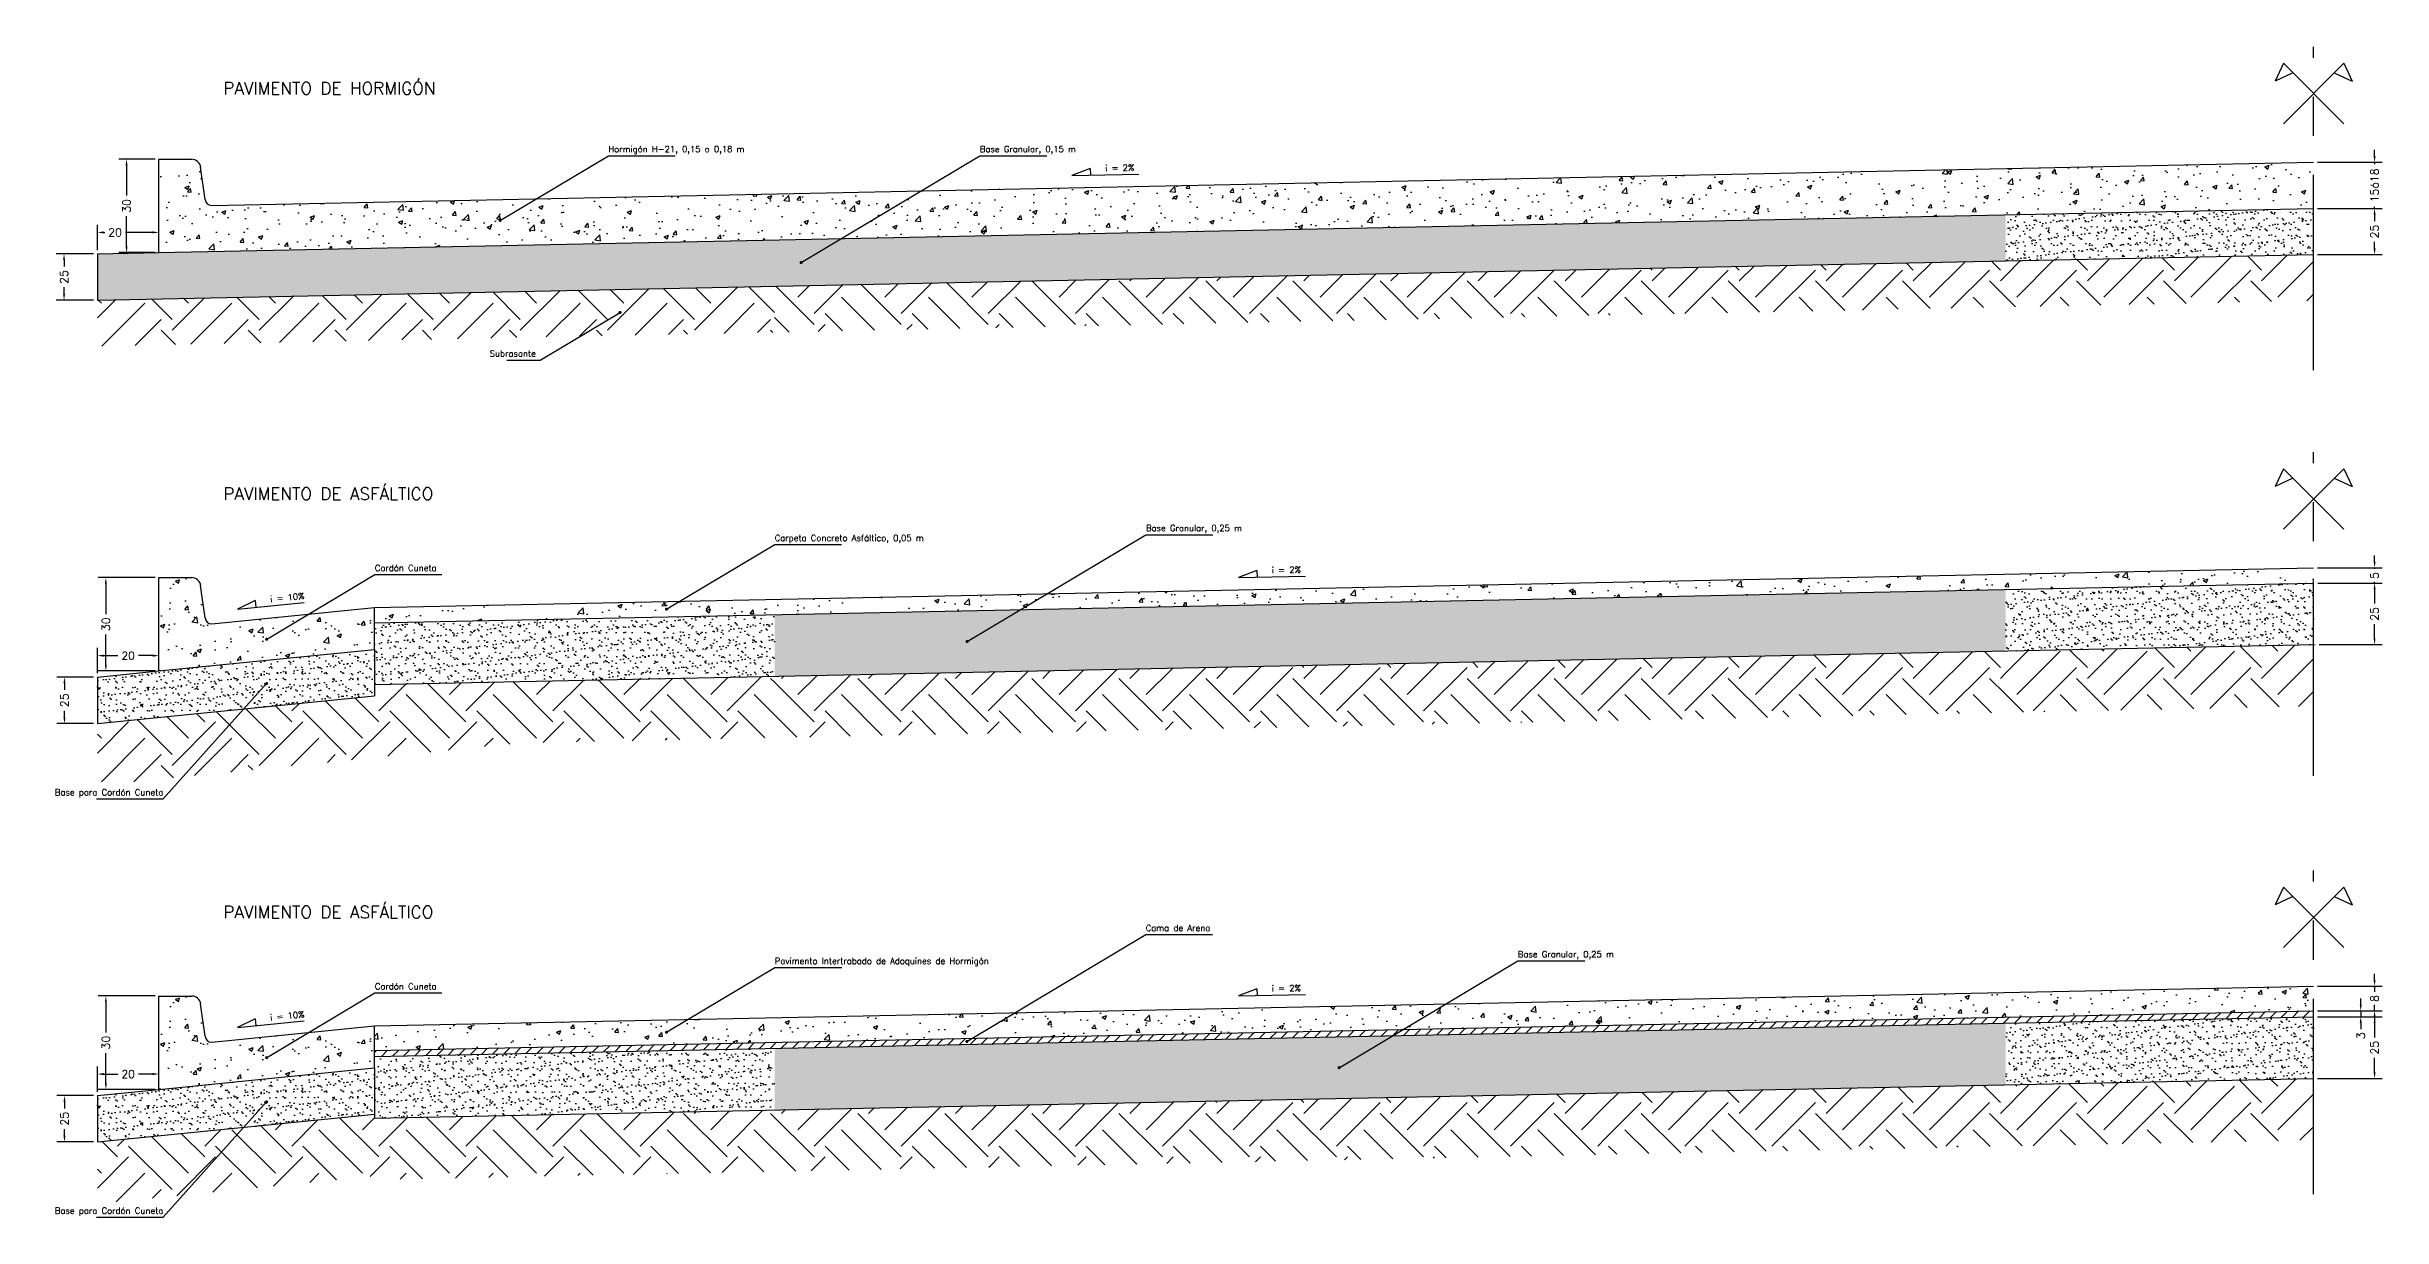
# Model space of a CAD drawing. Header units: millimetres. Extents: x 2417 to 3577, y 653 to 1650.
# Drawn here: x 2802.8 to 3182.2, y 653.1 to 843.4 of the extents above; entities that cross this region are included whole.
import ezdxf
from ezdxf.enums import TextEntityAlignment as Align

# ---------------------------------------------------------------- set-up
doc = ezdxf.new("R2010")
doc.units = ezdxf.units.MM
doc.header["$MEASUREMENT"] = 0
doc.linetypes.add('CENTER', pattern=[50.8, 31.75, -6.35, 6.35, -6.35])
for name, color, linetype in [('CordonIntegral', 2, 'Continuous'), ('Dim', 254, 'Continuous'), ('PavProyectado', 254, 'Continuous'), ('Textos', 4, 'Continuous')]:
    doc.layers.add(name, color=color, linetype=linetype)
doc.styles.add('ROMANC', font='romanc', dxfattribs={"height": 1})
doc.styles.add('ROMANT', font='romant')
doc.dimstyles.new('ISO-25_WS', dxfattribs={"dimtxt": 1.3, "dimasz": 1, "dimexe": 1.25, "dimexo": 0.625, "dimtad": 0, "dimzin": 0, "dimdsep": 46, "dimtxsty": 'ROMANT', "dimcen": 2.5, "dimadec": 0, "dimazin": 0, "dimtfac": 1, "dimtmove": 0, "dimatfit": 3, "dimfxl": 1, "dimtolj": 1, "dimtzin": 0, "dimarcsym": 0})
pattern_1 = [(50, (0, -6.1126), (7.172602, -0.627521), [0.75, -8.25]), (355, (0, -6.1126), (-1.387513, 7.521921), [0.6, -6.6]), (100.4514, (0.598, -6.165), (5.785094, 6.894395), [0.637402, -7.011421]), (46.1842, (0, -4.113), (10.67241, -1.65519), [1.125, -12.375]), (96.6356, (0.889, -4.25), (9.346627, 9.74118), [0.956103, -10.51713]), (351.1842, (0, -4.113), (9.34662, 9.741186), [0.9, -9.9]), (21, (1, -4.6126), (5.96907, -4.026189), [0.75, -8.25]), (326, (1, -4.6126), (2.433153, 7.2515), [0.6, -6.6]), (71.4514, (1.4974, -4.948), (8.402226, 3.225305), [0.637402, -7.011421]), (37.5, (0, -6.1126), (0.1215986, 3.3289385), [0, -6.52, 0, -6.7, 0, -6.625]), (7.5, (0, -6.1126), (2.6306954, 3.944117), [0, -3.82, 0, -6.37, 0, -2.525]), (327.5, (-2.23, -6.1126), (5.3382244, -0.2255487), [0, -2.5, 0, -7.8, 0, -10.35]), (317.5, (-3.23, -6.1126), (5.831862, 1.00105), [0, -3.25, 0, -5.18, 0, -7.35])]
pattern_2 = [(37.5, (0, -6.1126), (-0.06299336, 1.9268238), [0, -1.52, 0, -1.7, 0, -1.625]), (7.5, (0, -6.1126), (1.7697767, 2.822146), [0, -0.82, 0, -1.37, 0, -0.525]), (327.5, (-1.23, -6.1126), (3.1141419, 0.00565905), [0, -0.5, 0, -1.8, 0, -2.35]), (317.5, (-1.23, -6.1126), (3.0061266, 0.8776756), [0, -0.25, 0, -1.18, 0, -1.35])]
pattern_3 = [(45, (0, -6.113), (9e-16, 14.142136), [10, -10]), (45, (-2.652, -3.461), (9e-16, 14.142136), [10, -10]), (45, (-5.303, -0.809), (9e-16, 14.142136), [10, -10]), (135, (-5.303, 0.958), (-14.142136, 2e-15), [10, -10]), (135, (-2.652, 3.61), (-14.142136, 2e-15), [10, -10]), (135, (9e-16, 6.262), (-14.142136, 2e-15), [10, -10])]
pattern_4 = [(37.5, (0, 0), (-0.06299336, 1.9268238), [0, -1.52, 0, -1.7, 0, -1.625]), (7.5, (0, 0), (1.7697767, 2.822146), [0, -0.82, 0, -1.37, 0, -0.525]), (327.5, (-1.23, 0), (3.1141419, 0.00565905), [0, -0.5, 0, -1.8, 0, -2.35]), (317.5, (-1.23, 0), (3.0061266, 0.8776756), [0, -0.25, 0, -1.18, 0, -1.35])]
pattern_5 = [(50, (0, 0), (7.172602, -0.627521), [0.75, -8.25]), (355, (0, 0), (-1.387513, 7.521921), [0.6, -6.6]), (100.4514, (0.598, -0.052), (5.785094, 6.894395), [0.637402, -7.011421]), (46.1842, (0, 2), (10.67241, -1.65519), [1.125, -12.375]), (96.6356, (0.889, 1.862), (9.346627, 9.74118), [0.956103, -10.51713]), (351.1842, (0, 2), (9.34662, 9.741186), [0.9, -9.9]), (21, (1, 1.5), (5.96907, -4.026189), [0.75, -8.25]), (326, (1, 1.5), (2.433153, 7.2515), [0.6, -6.6]), (71.4514, (1.4974, 1.1645), (8.402226, 3.225305), [0.637402, -7.011421]), (37.5, (0, 0), (0.1215986, 3.3289385), [0, -6.52, 0, -6.7, 0, -6.625]), (7.5, (0, 0), (2.6306954, 3.944117), [0, -3.82, 0, -6.37, 0, -2.525]), (327.5, (-2.23, 0), (5.3382244, -0.2255487), [0, -2.5, 0, -7.8, 0, -10.35]), (317.5, (-3.23, 0), (5.831862, 1.00105), [0, -3.25, 0, -5.18, 0, -7.35])]
pattern_6 = [(37.5, (0, 5.5127), (-0.06299336, 1.9268238), [0, -1.52, 0, -1.7, 0, -1.625]), (7.5, (0, 5.5127), (1.7697767, 2.822146), [0, -0.82, 0, -1.37, 0, -0.525]), (327.5, (-1.23, 5.5127), (3.1141419, 0.00565905), [0, -0.5, 0, -1.8, 0, -2.35]), (317.5, (-1.23, 5.5127), (3.0061266, 0.8776756), [0, -0.25, 0, -1.18, 0, -1.35])]
pattern_7 = [(50, (0, 4.013), (7.172602, -0.627521), [0.75, -8.25]), (355, (0, 4.013), (-1.387513, 7.521921), [0.6, -6.6]), (100.4514, (0.598, 3.9604), (5.785094, 6.894395), [0.637402, -7.011421]), (46.1842, (0, 6.013), (10.67241, -1.65519), [1.125, -12.375]), (96.6356, (0.889, 5.875), (9.346627, 9.74118), [0.956103, -10.51713]), (351.1842, (0, 6.013), (9.34662, 9.741186), [0.9, -9.9]), (21, (1, 5.513), (5.96907, -4.026189), [0.75, -8.25]), (326, (1, 5.513), (2.433153, 7.2515), [0.6, -6.6]), (71.4514, (1.4974, 5.177), (8.402226, 3.225305), [0.637402, -7.011421]), (37.5, (0, 4.0127), (0.1215986, 3.3289385), [0, -6.52, 0, -6.7, 0, -6.625]), (7.5, (0, 4.0127), (2.6306954, 3.944117), [0, -3.82, 0, -6.37, 0, -2.525]), (327.5, (-2.23, 4.0127), (5.3382244, -0.2255487), [0, -2.5, 0, -7.8, 0, -10.35]), (317.5, (-3.23, 4.0127), (5.831862, 1.00105), [0, -3.25, 0, -5.18, 0, -7.35])]

# ---------------------------------------------------------------- blocks, each defined once
blk = doc.blocks.new('*D144')
at = {"layer": 'DEFPOINTS', "color": 0}
for p in [(2811, 809.69), (2805.58, 802.19), (2811, 802.19)]:
    blk.add_point(p, dxfattribs=at)
at = {"layer": 'Dim', "color": 0, "lineweight": -2}
for p, q in [((2810.37, 809.69), (2804.33, 809.69)), ((2805.58, 808.69), (2805.58, 807.62)), ((2810.37, 802.19), (2804.33, 802.19)), ((2805.58, 803.19), (2805.58, 804.26))]:
    blk.add_line(p, q, dxfattribs=at)
at = {"layer": 'Dim', "color": 0}
for points in [[(2805.42, 808.69), (2805.75, 808.69), (2805.58, 809.69)], [(2805.42, 803.19), (2805.75, 803.19), (2805.58, 802.19)]]:
    blk.add_solid(points, dxfattribs=at)
at = {"layer": 'Dim', "color": 0, "insert": (2805.58, 805.94), "char_height": 1.3, "attachment_point": 5, "rotation": 90, "style": 'ROMANT'}
blk.add_mtext('\\A1;25', dxfattribs=at)
blk = doc.blocks.new('*D145')
at = {"layer": 'DEFPOINTS', "color": 0}
for p in [(2821, 825.08), (2815.74, 809.9), (2821, 809.9)]:
    blk.add_point(p, dxfattribs=at)
at = {"layer": 'Dim', "color": 0, "lineweight": -2}
for p, q in [((2820.37, 825.08), (2814.49, 825.08)), ((2815.74, 824.08), (2815.74, 819.16)), ((2815.74, 810.9), (2815.74, 815.81)), ((2820.37, 809.9), (2814.49, 809.9))]:
    blk.add_line(p, q, dxfattribs=at)
at = {"layer": 'Dim', "color": 0}
for points in [[(2815.57, 824.08), (2815.9, 824.08), (2815.74, 825.08)], [(2815.57, 810.9), (2815.9, 810.9), (2815.74, 809.9)]]:
    blk.add_solid(points, dxfattribs=at)
at = {"layer": 'Dim', "color": 0, "insert": (2815.74, 817.49), "char_height": 1.3, "attachment_point": 5, "rotation": 90, "style": 'ROMANT'}
blk.add_mtext('\\A1;30', dxfattribs=at)
blk = doc.blocks.new('PUNTO')
at = {"color": 0, "linetype": 'ByBlock'}
blk.add_line((-0.5, 0), (-1, 0), dxfattribs=at)
at = {"color": 0, "linetype": 'ByBlock', "const_width": 0.5}
blk.add_lwpolyline([(-0.25, 0, 1), (0.25, 0, 1)], format="xyb", close=True, dxfattribs=at)
blk = doc.blocks.new('*D147')
at = {"layer": 'DEFPOINTS', "color": 0}
for p in [(2821, 757.08), (2812.38, 741.9), (2821, 741.9)]:
    blk.add_point(p, dxfattribs=at)
at = {"layer": 'Dim', "color": 0, "lineweight": -2}
for p, q in [((2820.37, 757.08), (2811.13, 757.08)), ((2812.38, 756.08), (2812.38, 751.16)), ((2812.38, 742.9), (2812.38, 747.81)), ((2820.37, 741.9), (2811.13, 741.9))]:
    blk.add_line(p, q, dxfattribs=at)
at = {"layer": 'Dim', "color": 0}
for points in [[(2812.21, 756.08), (2812.54, 756.08), (2812.38, 757.08)], [(2812.21, 742.9), (2812.54, 742.9), (2812.38, 741.9)]]:
    blk.add_solid(points, dxfattribs=at)
at = {"layer": 'Dim', "color": 0, "insert": (2812.38, 749.49), "char_height": 1.3, "attachment_point": 5, "rotation": 90, "style": 'ROMANT'}
blk.add_mtext('\\A1;30', dxfattribs=at)
blk = doc.blocks.new('*D146')
at = {"layer": 'DEFPOINTS', "color": 0}
for p in [(2811, 740.9), (2805.66, 733.36), (2811, 733.36)]:
    blk.add_point(p, dxfattribs=at)
at = {"layer": 'Dim', "color": 0, "lineweight": -2}
for p, q in [((2810.37, 740.9), (2804.41, 740.9)), ((2805.66, 739.9), (2805.66, 738.81)), ((2810.37, 733.36), (2804.41, 733.36)), ((2805.66, 734.36), (2805.66, 735.45))]:
    blk.add_line(p, q, dxfattribs=at)
at = {"layer": 'Dim', "color": 0}
for points in [[(2805.49, 739.9), (2805.82, 739.9), (2805.66, 740.9)], [(2805.49, 734.36), (2805.82, 734.36), (2805.66, 733.36)]]:
    blk.add_solid(points, dxfattribs=at)
at = {"layer": 'Dim', "color": 0, "insert": (2805.66, 737.13), "char_height": 1.3, "attachment_point": 5, "rotation": 90, "style": 'ROMANT'}
blk.add_mtext('\\A1;25', dxfattribs=at)
blk = doc.blocks.new('*D150')
at = {"layer": 'DEFPOINTS', "color": 0}
for p in [(3171.05, 756.18), (3171.25, 746.18), (3180.91, 746.18)]:
    blk.add_point(p, dxfattribs=at)
at = {"layer": 'Dim', "color": 0, "lineweight": -2}
for p, q in [((3171.67, 756.18), (3182.16, 756.18)), ((3180.91, 755.18), (3180.91, 752.85)), ((3180.91, 747.18), (3180.91, 749.5)), ((3171.88, 746.18), (3182.16, 746.18))]:
    blk.add_line(p, q, dxfattribs=at)
at = {"layer": 'Dim', "color": 0}
for points in [[(3180.74, 755.18), (3181.07, 755.18), (3180.91, 756.18)], [(3180.74, 747.18), (3181.07, 747.18), (3180.91, 746.18)]]:
    blk.add_solid(points, dxfattribs=at)
at = {"layer": 'Dim', "color": 0, "insert": (3180.91, 751.18), "char_height": 1.3, "attachment_point": 5, "rotation": 90, "style": 'ROMANT'}
blk.add_mtext('\\A1;25', dxfattribs=at)
blk = doc.blocks.new('*D149')
at = {"layer": 'DEFPOINTS', "color": 0}
for p in [(3171, 758.68), (3171.05, 756.18), (3180.91, 756.18)]:
    blk.add_point(p, dxfattribs=at)
at = {"layer": 'Dim', "color": 0, "lineweight": -2}
for p, q in [((3180.91, 759.68), (3180.91, 760.68)), ((3171.62, 758.68), (3182.16, 758.68)), ((3171.67, 756.18), (3182.16, 756.18)), ((3180.91, 758.68), (3180.91, 758.48)), ((3180.91, 756.18), (3180.91, 756.37)), ((3180.91, 755.18), (3180.91, 754.18))]:
    blk.add_line(p, q, dxfattribs=at)
at = {"layer": 'Dim', "color": 0}
for points in [[(3180.74, 759.68), (3181.07, 759.68), (3180.91, 758.68)], [(3180.74, 755.18), (3181.07, 755.18), (3180.91, 756.18)]]:
    blk.add_solid(points, dxfattribs=at)
at = {"layer": 'Dim', "color": 0, "insert": (3180.91, 757.43), "char_height": 1.3, "attachment_point": 5, "rotation": 90, "style": 'ROMANT'}
blk.add_mtext('\\A1;5', dxfattribs=at)
blk = doc.blocks.new('*D152')
at = {"layer": 'DEFPOINTS', "color": 0}
for p in [(3171, 824.58), (3171, 817.07), (3180.91, 817.07)]:
    blk.add_point(p, dxfattribs=at)
at = {"layer": 'Dim', "color": 0, "lineweight": -2}
for p, q in [((3171.62, 824.58), (3182.16, 824.58)), ((3180.91, 825.58), (3180.91, 826.58)), ((3180.91, 824.58), (3180.91, 824.3)), ((3171.62, 817.07), (3182.16, 817.07)), ((3180.91, 817.07), (3180.91, 817.35)), ((3180.91, 816.07), (3180.91, 815.07))]:
    blk.add_line(p, q, dxfattribs=at)
at = {"layer": 'Dim', "color": 0}
for points in [[(3180.74, 825.58), (3181.07, 825.58), (3180.91, 824.58)], [(3180.74, 816.07), (3181.07, 816.07), (3180.91, 817.07)]]:
    blk.add_solid(points, dxfattribs=at)
at = {"layer": 'Dim', "color": 0, "insert": (3180.91, 820.82), "char_height": 1.3, "attachment_point": 5, "rotation": 90, "style": 'ROMANT'}
blk.add_mtext('\\A1;15ó18', dxfattribs=at)
blk = doc.blocks.new('*D151')
at = {"layer": 'DEFPOINTS', "color": 0}
for p in [(3171, 817.07), (3171, 809.57), (3180.91, 809.57)]:
    blk.add_point(p, dxfattribs=at)
at = {"layer": 'Dim', "color": 0, "lineweight": -2}
for p, q in [((3171.62, 817.07), (3182.16, 817.07)), ((3180.91, 816.07), (3180.91, 815)), ((3171.62, 809.57), (3182.16, 809.57)), ((3180.91, 810.57), (3180.91, 811.65))]:
    blk.add_line(p, q, dxfattribs=at)
at = {"layer": 'Dim', "color": 0}
for points in [[(3180.74, 816.07), (3181.07, 816.07), (3180.91, 817.07)], [(3180.74, 810.57), (3181.07, 810.57), (3180.91, 809.57)]]:
    blk.add_solid(points, dxfattribs=at)
at = {"layer": 'Dim', "color": 0, "insert": (3180.91, 813.32), "char_height": 1.3, "attachment_point": 5, "rotation": 90, "style": 'ROMANT'}
blk.add_mtext('\\A1;25', dxfattribs=at)
blk = doc.blocks.new('*D153')
at = {"layer": 'DEFPOINTS', "color": 0}
for p in [(2821, 689.08), (2812.38, 673.9), (2821, 673.9)]:
    blk.add_point(p, dxfattribs=at)
at = {"layer": 'Dim', "color": 0, "lineweight": -2}
for p, q in [((2820.37, 689.08), (2811.13, 689.08)), ((2812.38, 688.08), (2812.38, 683.16)), ((2812.38, 674.9), (2812.38, 679.81)), ((2820.37, 673.9), (2811.13, 673.9))]:
    blk.add_line(p, q, dxfattribs=at)
at = {"layer": 'Dim', "color": 0}
for points in [[(2812.21, 688.08), (2812.54, 688.08), (2812.38, 689.08)], [(2812.21, 674.9), (2812.54, 674.9), (2812.38, 673.9)]]:
    blk.add_solid(points, dxfattribs=at)
at = {"layer": 'Dim', "color": 0, "insert": (2812.38, 681.49), "char_height": 1.3, "attachment_point": 5, "rotation": 90, "style": 'ROMANT'}
blk.add_mtext('\\A1;30', dxfattribs=at)
blk = doc.blocks.new('*D155')
at = {"layer": 'DEFPOINTS', "color": 0}
for p in [(3171, 690.68), (3171, 686.67), (3180.91, 686.67)]:
    blk.add_point(p, dxfattribs=at)
at = {"layer": 'Dim', "color": 0, "lineweight": -2}
for p, q in [((3171.62, 690.68), (3182.16, 690.68)), ((3180.91, 691.68), (3180.91, 692.68)), ((3180.91, 690.68), (3180.91, 689.73)), ((3180.91, 686.67), (3180.91, 687.62)), ((3171.62, 686.67), (3182.16, 686.67)), ((3180.91, 685.67), (3180.91, 684.67))]:
    blk.add_line(p, q, dxfattribs=at)
at = {"layer": 'Dim', "color": 0}
for points in [[(3180.74, 691.68), (3181.07, 691.68), (3180.91, 690.68)], [(3180.74, 685.67), (3181.07, 685.67), (3180.91, 686.67)]]:
    blk.add_solid(points, dxfattribs=at)
at = {"layer": 'Dim', "color": 0, "insert": (3180.91, 688.67), "char_height": 1.3, "attachment_point": 5, "rotation": 90, "style": 'ROMANT'}
blk.add_mtext('\\A1;8', dxfattribs=at)
blk = doc.blocks.new('*D154')
at = {"layer": 'DEFPOINTS', "color": 0}
for p in [(3171, 686.67), (3171, 685.67), (3178.66, 685.67)]:
    blk.add_point(p, dxfattribs=at)
at = {"layer": 'Dim', "color": 0, "lineweight": -2}
for p, q in [((3178.66, 687.67), (3178.66, 688.67)), ((3171.62, 686.67), (3179.91, 686.67)), ((3171.62, 685.67), (3179.91, 685.67)), ((3178.66, 686.67), (3178.66, 685.67)), ((3178.66, 684.67), (3178.66, 683.67))]:
    blk.add_line(p, q, dxfattribs=at)
at = {"layer": 'Dim', "color": 0}
for points in [[(3178.49, 687.67), (3178.83, 687.67), (3178.66, 686.67)], [(3178.49, 684.67), (3178.83, 684.67), (3178.66, 685.67)]]:
    blk.add_solid(points, dxfattribs=at)
at = {"layer": 'Dim', "color": 0, "insert": (3178.66, 682.62), "char_height": 1.3, "attachment_point": 5, "rotation": 90, "style": 'ROMANT'}
blk.add_mtext('\\A1;3', dxfattribs=at)
blk = doc.blocks.new('*D156')
at = {"layer": 'DEFPOINTS', "color": 0}
for p in [(3171, 685.67), (3171, 675.67), (3180.91, 675.67)]:
    blk.add_point(p, dxfattribs=at)
at = {"layer": 'Dim', "color": 0, "lineweight": -2}
for p, q in [((3171.62, 685.67), (3182.16, 685.67)), ((3180.91, 684.67), (3180.91, 682.35)), ((3171.62, 675.67), (3182.16, 675.67)), ((3180.91, 676.67), (3180.91, 679))]:
    blk.add_line(p, q, dxfattribs=at)
at = {"layer": 'Dim', "color": 0}
for points in [[(3180.74, 684.67), (3181.07, 684.67), (3180.91, 685.67)], [(3180.74, 676.67), (3181.07, 676.67), (3180.91, 675.67)]]:
    blk.add_solid(points, dxfattribs=at)
at = {"layer": 'Dim', "color": 0, "insert": (3180.91, 680.67), "char_height": 1.3, "attachment_point": 5, "rotation": 90, "style": 'ROMANT'}
blk.add_mtext('\\A1;25', dxfattribs=at)
blk = doc.blocks.new('*D157')
at = {"layer": 'DEFPOINTS', "color": 0}
for p in [(2821, 813.18), (2811, 809.69), (2821, 809.9)]:
    blk.add_point(p, dxfattribs=at)
at = {"layer": 'Dim', "color": 0, "lineweight": -2}
for p, q in [((2811, 810.32), (2811, 814.43)), ((2812, 813.18), (2812.19, 813.18)), ((2820, 813.18), (2815.55, 813.18)), ((2821, 810.52), (2821, 814.43))]:
    blk.add_line(p, q, dxfattribs=at)
at = {"layer": 'Dim', "color": 0}
for points in [[(2812, 813.35), (2812, 813.02), (2811, 813.18)], [(2820, 813.35), (2820, 813.02), (2821, 813.18)]]:
    blk.add_solid(points, dxfattribs=at)
at = {"layer": 'Dim', "color": 0, "insert": (2813.87, 813.18), "char_height": 1.3, "attachment_point": 5, "style": 'ROMANT'}
blk.add_mtext('\\A1;20', dxfattribs=at)
blk = doc.blocks.new('*D158')
at = {"layer": 'DEFPOINTS', "color": 0}
for p in [(2821, 744.39), (2811, 740.9), (2821, 741.9)]:
    blk.add_point(p, dxfattribs=at)
at = {"layer": 'Dim', "color": 0, "lineweight": -2}
for p, q in [((2811, 741.52), (2811, 745.64)), ((2812, 744.39), (2814.32, 744.39)), ((2820, 744.39), (2817.67, 744.39)), ((2821, 742.52), (2821, 745.64))]:
    blk.add_line(p, q, dxfattribs=at)
at = {"layer": 'Dim', "color": 0}
for points in [[(2812, 744.56), (2812, 744.22), (2811, 744.39)], [(2820, 744.56), (2820, 744.22), (2821, 744.39)]]:
    blk.add_solid(points, dxfattribs=at)
at = {"layer": 'Dim', "color": 0, "insert": (2816, 744.39), "char_height": 1.3, "attachment_point": 5, "style": 'ROMANT'}
blk.add_mtext('\\A1;20', dxfattribs=at)
blk = doc.blocks.new('*D159')
at = {"layer": 'DEFPOINTS', "color": 0}
for p in [(2811, 672.9), (2805.66, 665.36), (2811, 665.36)]:
    blk.add_point(p, dxfattribs=at)
at = {"layer": 'Dim', "color": 0, "lineweight": -2}
for p, q in [((2810.37, 672.9), (2804.41, 672.9)), ((2805.66, 671.9), (2805.66, 670.81)), ((2810.37, 665.36), (2804.41, 665.36)), ((2805.66, 666.36), (2805.66, 667.45))]:
    blk.add_line(p, q, dxfattribs=at)
at = {"layer": 'Dim', "color": 0}
for points in [[(2805.49, 671.9), (2805.82, 671.9), (2805.66, 672.9)], [(2805.49, 666.36), (2805.82, 666.36), (2805.66, 665.36)]]:
    blk.add_solid(points, dxfattribs=at)
at = {"layer": 'Dim', "color": 0, "insert": (2805.66, 669.13), "char_height": 1.3, "attachment_point": 5, "rotation": 90, "style": 'ROMANT'}
blk.add_mtext('\\A1;25', dxfattribs=at)
blk = doc.blocks.new('*D160')
at = {"layer": 'DEFPOINTS', "color": 0}
for p in [(2821, 676.39), (2811, 672.9), (2821, 673.9)]:
    blk.add_point(p, dxfattribs=at)
at = {"layer": 'Dim', "color": 0, "lineweight": -2}
for p, q in [((2811, 673.52), (2811, 677.64)), ((2812, 676.39), (2814.32, 676.39)), ((2820, 676.39), (2817.67, 676.39)), ((2821, 674.52), (2821, 677.64))]:
    blk.add_line(p, q, dxfattribs=at)
at = {"layer": 'Dim', "color": 0}
for points in [[(2812, 676.56), (2812, 676.22), (2811, 676.39)], [(2820, 676.56), (2820, 676.22), (2821, 676.39)]]:
    blk.add_solid(points, dxfattribs=at)
at = {"layer": 'Dim', "color": 0, "insert": (2816, 676.39), "char_height": 1.3, "attachment_point": 5, "style": 'ROMANT'}
blk.add_mtext('\\A1;20', dxfattribs=at)

msp = doc.modelspace()

# ---------------------------------------------------------------- hatches: boundary and pattern name
at = {"layer": 'PavProyectado'}
h = msp.add_hatch(dxfattribs=at)
h.set_pattern_fill('AR-CONC', color=8, style=0)
h.set_pattern_definition(pattern_1)
h.paths.add_polyline_path([(2920.995, 819.45), (2829.581, 817.575, -0.3949958), (2828.495, 818.539), (2827.763, 823.87, 0.3520083), (2826.367, 825.075), (2820.995, 825.075), (2820.995, 809.898), (2920.995, 811.948)])
h = msp.add_hatch(dxfattribs=at)
h.set_pattern_fill('AR-CONC', color=8, style=0)
h.set_pattern_definition(pattern_1)
h.paths.add_polyline_path([(3120.995, 823.55), (3020.995, 821.5), (3020.995, 813.998), (3120.995, 816.049)])
h = msp.add_hatch(dxfattribs=at)
h.set_pattern_fill('AR-CONC', color=8, style=0)
h.set_pattern_definition(pattern_1)
h.paths.add_polyline_path([(3170.995, 824.575), (3120.995, 823.55), (3120.995, 816.049), (3170.995, 817.074)])
h = msp.add_hatch(dxfattribs=at)
h.set_pattern_fill('AR-CONC', color=8, style=0)
h.set_pattern_definition(pattern_1)
h.paths.add_polyline_path([(3020.995, 821.5), (2920.995, 819.45), (2920.995, 811.948), (3020.995, 813.998)])
h = msp.add_hatch(dxfattribs=at)
h.set_pattern_fill('AR-SAND', color=256, style=0)
h.set_pattern_definition(pattern_2)
h.paths.add_polyline_path([(3120.995, 816.049), (3020.995, 813.998), (3020.995, 806.497), (3120.995, 808.547)])
h = msp.add_hatch(dxfattribs=at)
h.set_pattern_fill('AR-SAND', color=256, style=0)
h.set_pattern_definition(pattern_2)
h.paths.add_polyline_path([(3170.995, 817.074), (3120.995, 816.049), (3120.995, 808.547), (3170.995, 809.572)])
h = msp.add_hatch(dxfattribs=at)
h.set_pattern_fill('AR-SAND', color=256, style=0)
h.set_pattern_definition(pattern_4)
h.paths.add_polyline_path([(2921.432, 811.957), (2820.995, 809.898), (2810.995, 809.693), (2810.995, 802.191), (2921.339, 804.453)])
h = msp.add_hatch(dxfattribs=at)
h.set_pattern_fill('AR-SAND', color=256, style=0)
h.set_pattern_definition(pattern_2)
h.paths.add_polyline_path([(3020.995, 813.998), (2920.995, 811.948), (2920.995, 804.446), (3020.995, 806.497)])
h = msp.add_hatch(dxfattribs=at)
h.set_pattern_fill('EARTH', color=256, scale=40, angle=45, style=0)
h.set_pattern_definition(pattern_3)
h.paths.add_polyline_path([(3120.995, 808.547), (3020.995, 806.497), (3020.995, 798.995), (3120.995, 801.045)])
h = msp.add_hatch(dxfattribs=at)
h.set_pattern_fill('EARTH', color=256, scale=40, angle=45, style=0)
h.set_pattern_definition(pattern_3)
h.paths.add_polyline_path([(3170.995, 809.572), (3120.995, 808.547), (3120.995, 801.045), (3170.995, 802.071)])
h = msp.add_hatch(dxfattribs=at)
h.set_pattern_fill('EARTH', color=256, scale=40, angle=45, style=0)
h.paths.add_polyline_path([(2896.021, 800.246, -1), (2895.807, 800.117), (2889.417, 796.297), (2921.044, 796.946), (2920.89, 804.444), (2810.995, 802.191), (2810.995, 794.69), (2889.417, 796.297), (2895.807, 800.117, -1)])
h = msp.add_hatch(dxfattribs=at)
h.set_pattern_fill('EARTH', color=256, scale=40, angle=45, style=0)
h.set_pattern_definition(pattern_3)
h.paths.add_polyline_path([(3020.995, 806.497), (2920.995, 804.446), (2920.995, 796.945), (3020.995, 798.995)])
h = msp.add_hatch(dxfattribs=at)
h.set_pattern_fill('AR-CONC', color=8, style=0)
h.set_pattern_definition([(50, (0, 0), (7.172602, -0.627521), [0.75, -8.25]), (355, (0, 0), (-1.387513, 7.521921), [0.6, -6.6]), (100.4514, (0.598, -0.052), (5.785094, 6.894395), [0.637402, -7.011421]), (46.1842, (0, 2), (10.67241, -1.65519), [1.125, -12.375]), (96.6356, (0.889, 1.862), (9.346627, 9.74118), [0.956103, -10.51713]), (351.1842, (0, 2), (9.34662, 9.741186), [0.9, -9.9]), (21, (1, 1.5), (5.96907, -4.026189), [0.75, -8.25]), (326, (1, 1.5), (2.433153, 7.2515), [0.6, -6.6]), (71.4514, (1.4974, 1.1645), (8.402226, 3.225305), [0.637402, -7.011421]), (37.5, (0, 0), (0.1215986, 3.3289385), [0, -6.52, 0, -6.7, 0, -6.625]), (7.5, (0, 0), (2.6306954, 3.944117), [0, -3.82, 0, -6.37, 0, -2.525]), (327.5, (-2.23, 0), (5.3382244, -0.2255487), [0, -2.5, 0, -7.8, 0, -10.35]), (317.5, (-3.23, 0), (5.831862, 1.00105), [0, -3.25, 0, -5.18, 0, -7.35])])
h.paths.add_polyline_path([(2855.995, 752.217), (2829.581, 749.575, -0.3949958), (2828.495, 750.539), (2827.763, 755.87, 0.3520083), (2826.367, 757.075), (2820.995, 757.075), (2820.995, 741.898), (2855.995, 745.398)])
h.paths.add_polyline_path([(2838.388, 746.993, -1), (2838.602, 747.121, -1)], flags=16)
h = msp.add_hatch(dxfattribs=at)
h.set_pattern_fill('AR-CONC', color=8, style=0)
h.set_pattern_definition(pattern_5)
h.paths.add_polyline_path([(2965.285, 754.457), (2920.995, 753.549), (2920.995, 751.049), (2960.954, 751.868)])
h.paths.add_polyline_path([(3020.995, 755.6), (2965.285, 754.457), (2960.954, 751.868), (3020.995, 753.099)])
h = msp.add_hatch(dxfattribs=at)
h.set_pattern_fill('AR-CONC', color=8, style=0)
h.set_pattern_definition(pattern_5)
h.paths.add_polyline_path([(3120.995, 755.149), (3120.995, 757.65), (3020.995, 755.6), (3020.995, 753.099)])
h = msp.add_hatch(dxfattribs=at)
h.set_pattern_fill('AR-SAND', color=256, style=0)
h.set_pattern_definition(pattern_4)
h.paths.add_polyline_path([(3120.995, 755.149), (3020.995, 753.099), (3020.995, 743.097), (3120.995, 745.147)])
h = msp.add_hatch(dxfattribs=at)
h.set_pattern_fill('AR-CONC', color=8, style=0)
h.set_pattern_definition(pattern_5)
h.paths.add_polyline_path([(3170.995, 758.675), (3120.995, 757.65), (3120.995, 755.149), (3170.995, 756.175)])
h = msp.add_hatch(dxfattribs=at)
h.set_pattern_fill('AR-SAND', color=256, style=0)
h.set_pattern_definition(pattern_4)
h.paths.add_polyline_path([(3170.995, 756.175), (3120.995, 755.149), (3120.995, 745.147), (3170.995, 746.173)])
h = msp.add_hatch(dxfattribs=at)
h.set_pattern_fill('AR-CONC', color=8, style=0)
h.set_pattern_definition(pattern_5)
h.paths.add_polyline_path([(2920.995, 753.549), (2905.609, 753.234), (2903.872, 752.196), (2903.55, 752.003, -1), (2903.336, 751.875, -1), (2903.55, 752.003), (2903.872, 752.196), (2905.609, 753.234), (2855.995, 752.217), (2855.995, 749.716), (2920.995, 751.049)])
h = msp.add_hatch(dxfattribs=at)
h.set_pattern_fill('AR-SAND', color=256, style=0)
h.set_pattern_definition(pattern_4)
h.paths.add_polyline_path([(3020.995, 753.099), (2960.954, 751.868), (2952.399, 746.754, -1), (2952.184, 746.625, -1), (2952.399, 746.754), (2952.721, 746.946), (2960.954, 751.868), (2920.995, 751.049), (2920.995, 741.047), (3020.995, 743.097)])
h = msp.add_hatch(dxfattribs=at)
h.set_pattern_fill('AR-SAND', color=256, style=0)
h.set_pattern_definition(pattern_4)
h.paths.add_polyline_path([(2920.995, 751.049), (2855.995, 749.716), (2855.995, 739.714), (2920.995, 741.047)])
h = msp.add_hatch(dxfattribs=at)
h.set_pattern_fill('AR-SAND', color=256, style=0)
h.set_pattern_definition(pattern_4)
h.paths.add_polyline_path([(2855.995, 745.398), (2820.995, 741.898), (2810.995, 740.898), (2810.995, 733.36), (2855.995, 737.86)])
h = msp.add_hatch(dxfattribs=at)
h.set_pattern_fill('EARTH', color=256, scale=40, angle=45, style=0)
h.paths.add_polyline_path([(3120.995, 745.147), (3020.995, 743.097), (3020.995, 733.095), (3120.995, 735.145)])
h = msp.add_hatch(dxfattribs=at)
h.set_pattern_fill('EARTH', color=256, scale=40, angle=45, style=0)
h.paths.add_polyline_path([(3170.995, 746.173), (3120.995, 745.147), (3120.995, 735.145), (3170.995, 736.17)])
h = msp.add_hatch(dxfattribs=at)
h.set_pattern_fill('EARTH', color=256, scale=40, angle=45, style=0)
h.paths.add_polyline_path([(2920.995, 741.047), (2855.995, 739.714), (2855.995, 737.86), (2834.795, 735.74), (2824.929, 724.704), (2879.915, 730.202), (2920.995, 731.045)])
h.paths.add_polyline_path([(2834.795, 735.74), (2810.995, 733.36), (2810.995, 723.31), (2824.929, 724.704)])
h = msp.add_hatch(dxfattribs=at)
h.set_pattern_fill('EARTH', color=256, scale=40, angle=45, style=0)
h.paths.add_polyline_path([(3020.995, 743.097), (2920.995, 741.047), (2920.995, 731.045), (3020.995, 733.095)])
h = msp.add_hatch(dxfattribs=at)
h.set_pattern_fill('AR-CONC', color=256, style=0)
h.set_pattern_definition(pattern_7)
h.paths.add_polyline_path([(3170.995, 690.675), (3120.995, 689.65), (3120.995, 685.649), (3170.995, 686.674)])
h = msp.add_hatch(dxfattribs=at)
h.set_pattern_fill('AR-CONC', color=8, style=0)
h.set_pattern_definition([(50, (0, -68), (7.172602, -0.627521), [0.75, -8.25]), (355, (0, -68), (-1.387513, 7.521921), [0.6, -6.6]), (100.4514, (0.598, -68.052), (5.785094, 6.894395), [0.637402, -7.011421]), (46.1842, (0, -66), (10.67241, -1.65519), [1.125, -12.375]), (96.6356, (0.889, -66.138), (9.346627, 9.74118), [0.956103, -10.51713]), (351.1842, (0, -66), (9.34662, 9.741186), [0.9, -9.9]), (21, (1, -66.5), (5.96907, -4.026189), [0.75, -8.25]), (326, (1, -66.5), (2.433153, 7.2515), [0.6, -6.6]), (71.4514, (1.4974, -66.8355), (8.402226, 3.225305), [0.637402, -7.011421]), (37.5, (0, -68), (0.1215986, 3.3289385), [0, -6.52, 0, -6.7, 0, -6.625]), (7.5, (0, -68), (2.6306954, 3.944117), [0, -3.82, 0, -6.37, 0, -2.525]), (327.5, (-2.23, -68), (5.3382244, -0.2255487), [0, -2.5, 0, -7.8, 0, -10.35]), (317.5, (-3.23, -68), (5.831862, 1.00105), [0, -3.25, 0, -5.18, 0, -7.35])])
h.paths.add_polyline_path([(2855.995, 684.217), (2829.581, 681.575, -0.3949958), (2828.495, 682.539), (2827.763, 687.87, 0.3520083), (2826.367, 689.075), (2820.995, 689.075), (2820.995, 673.898), (2855.995, 677.398)])
h.paths.add_polyline_path([(2838.388, 678.993, -1), (2838.602, 679.121, -1)], flags=16)
h = msp.add_hatch(dxfattribs=at)
h.set_pattern_fill('AR-CONC', color=256, style=0)
h.set_pattern_definition(pattern_7)
h.paths.add_polyline_path([(3020.995, 687.6), (2961.341, 686.377), (2954.411, 682.234), (3020.995, 683.599)])
h.paths.add_polyline_path([(2961.341, 686.377), (2920.995, 685.549), (2920.995, 681.549), (2954.411, 682.234)])
h = msp.add_hatch(dxfattribs=at)
h.set_pattern_fill('AR-CONC', color=256, style=0)
h.set_pattern_definition(pattern_7)
h.paths.add_polyline_path([(3120.995, 689.65), (3020.995, 687.6), (3020.995, 683.599), (3120.995, 685.649)])
h = msp.add_hatch(dxfattribs=at)
h.set_pattern_fill('AR-CONC', color=256, style=0)
h.set_pattern_definition(pattern_7)
h.paths.add_polyline_path([(2920.995, 685.549), (2855.995, 684.217), (2855.995, 680.216), (2920.995, 681.549)])
h.paths.add_polyline_path([(2903.566, 683.254, -1), (2903.351, 683.125, -1)], flags=16)
h = msp.add_hatch(dxfattribs=at)
h.set_pattern_fill('LINE', color=256, scale=10, angle=45, style=0)
h.paths.add_polyline_path([(3021.357, 682.606), (3023.09, 683.642), (2955.995, 682.266), (2955.995, 681.266)])
h.paths.add_polyline_path([(3055.995, 684.316), (3023.09, 683.642), (3021.357, 682.606), (3055.995, 683.316)])
h = msp.add_hatch(dxfattribs=at)
h.set_pattern_fill('AR-SAND', color=256, style=0)
h.set_pattern_definition(pattern_6)
h.paths.add_polyline_path([(3020.995, 682.598), (3020.995, 672.596), (3120.995, 674.647), (3120.995, 684.649)])
h = msp.add_hatch(dxfattribs=at)
h.set_pattern_fill('LINE', color=256, scale=10, angle=45, style=0)
h.paths.add_polyline_path([(3155.995, 685.366), (3155.995, 686.367), (3055.995, 684.316), (3055.995, 683.316)])
h = msp.add_hatch(dxfattribs=at)
h.set_pattern_fill('AR-SAND', color=256, style=0)
h.set_pattern_definition(pattern_6)
h.paths.add_polyline_path([(3170.995, 675.672), (3170.995, 685.674), (3120.995, 684.649), (3120.995, 674.647)])
h = msp.add_hatch(dxfattribs=at)
h.set_pattern_fill('LINE', color=256, scale=10, angle=45, style=0)
h.paths.add_polyline_path([(3170.995, 686.674), (3155.995, 686.367), (3155.995, 685.366), (3170.995, 685.674)])
h = msp.add_hatch(dxfattribs=at)
h.set_pattern_fill('LINE', color=256, scale=10, angle=45, style=0)
h.paths.add_polyline_path([(2855.995, 680.216), (2855.995, 679.215), (2955.995, 681.266), (2955.995, 682.266), (2953.112, 682.207), (2952.353, 681.753, -1), (2952.138, 681.625, -1), (2952.353, 681.753), (2953.112, 682.207)])
h = msp.add_hatch(dxfattribs=at)
h.set_pattern_fill('AR-SAND', color=256, style=0)
h.set_pattern_definition(pattern_6)
h.paths.add_polyline_path([(2920.995, 680.548), (2855.995, 679.215), (2855.995, 678.898), (2855.995, 669.213), (2920.995, 670.546)])
h = msp.add_hatch(dxfattribs=at)
h.set_pattern_fill('AR-SAND', color=256, style=0)
h.set_pattern_definition(pattern_6)
h.paths.add_polyline_path([(3020.995, 672.596), (3020.995, 682.598), (2920.995, 680.548), (2920.995, 670.546)])
h = msp.add_hatch(dxfattribs=at)
h.set_pattern_fill('AR-SAND', color=256, style=0)
h.set_pattern_definition([(37.5, (0, -68), (-0.06299336, 1.9268238), [0, -1.52, 0, -1.7, 0, -1.625]), (7.5, (0, -68), (1.7697767, 2.822146), [0, -0.82, 0, -1.37, 0, -0.525]), (327.5, (-1.23, -68), (3.1141419, 0.0056591), [0, -0.5, 0, -1.8, 0, -2.35]), (317.5, (-1.23, -68), (3.0061266, 0.8776756), [0, -0.25, 0, -1.18, 0, -1.35])])
h.paths.add_polyline_path([(2855.995, 677.398), (2820.995, 673.898), (2810.995, 672.898), (2810.995, 665.36), (2855.995, 669.86)])
h = msp.add_hatch(dxfattribs=at)
h.set_pattern_fill('EARTH', color=256, scale=40, angle=45, style=0)
h.paths.add_polyline_path([(3155.995, 675.364), (3055.995, 673.314), (3055.995, 663.312), (3155.995, 665.362)])
h = msp.add_hatch(dxfattribs=at)
h.set_pattern_fill('EARTH', color=256, scale=40, angle=45, style=0)
h.paths.add_polyline_path([(3170.995, 675.672), (3155.995, 675.364), (3155.995, 665.362), (3170.995, 665.67)])
h = msp.add_hatch(dxfattribs=at)
h.set_pattern_fill('EARTH', color=256, scale=40, angle=45, style=0)
h.paths.add_polyline_path([(3055.995, 673.314), (2955.995, 671.264), (2955.995, 661.261), (3055.995, 663.312)])
h = msp.add_hatch(dxfattribs=at)
h.set_pattern_fill('EARTH', color=256, scale=40, angle=45, style=0)
h.paths.add_polyline_path([(2855.995, 669.86), (2834.795, 667.74), (2824.929, 656.704), (2855.995, 659.81)])
h.paths.add_polyline_path([(2834.795, 667.74), (2810.995, 665.36), (2810.995, 655.31), (2824.929, 656.704)])
h = msp.add_hatch(dxfattribs=at)
h.set_pattern_fill('EARTH', color=256, scale=40, angle=45, style=0)
h.paths.add_polyline_path([(2955.995, 671.264), (2855.995, 669.213), (2855.995, 659.211), (2955.995, 661.261)])
at = {"layer": 'Textos'}
h = msp.add_hatch(color=256, dxfattribs=at)
h.paths.add_polyline_path([(2838.743, 739.85), (2838.495, 739.879), (2838.311, 739.71, 0.6426643)])
h.paths.add_polyline_path([(2838.247, 739.908, 0.0287196), (2838.245, 739.879, 0.1876423), (2838.311, 739.71), (2838.495, 739.879)])
h.paths.add_polyline_path([(2838.247, 739.908), (2838.743, 739.85, 0.0287196), (2838.745, 739.879, 0.9441644)])
h = msp.add_hatch(color=256, dxfattribs=at)
h.paths.add_polyline_path([(2838.743, 671.85), (2838.495, 671.879), (2838.311, 671.71, 0.6426643)])
h.paths.add_polyline_path([(2838.247, 671.908, 0.0287196), (2838.245, 671.879, 0.1876423), (2838.311, 671.71), (2838.495, 671.879)])
h.paths.add_polyline_path([(2838.247, 671.908), (2838.743, 671.85, 0.0287196), (2838.745, 671.879, 0.9441644)])

# ---------------------------------------------------------------- linework, layer by layer
at = {"layer": 'CordonIntegral'}
for p, q in [((2820.995, 809.898), (2820.995, 825.075)), ((2820.995, 825.075), (2826.367, 825.075)), ((2828.495, 818.539), (2827.772, 823.811)), ((2829.581, 817.575), (3170.995, 824.575)), ((2820.995, 809.898), (3170.995, 817.074)), ((2820.995, 741.898), (2820.995, 757.075)), ((2820.995, 757.075), (2826.367, 757.075)), ((2828.495, 750.539), (2827.772, 755.811)), ((2855.995, 752.217), (3170.995, 758.675)), ((2856.046, 749.717), (3171.046, 756.176)), ((2829.581, 749.575), (2855.995, 752.217)), ((2855.995, 745.398), (2855.995, 752.217)), ((2820.995, 741.898), (2855.995, 745.398)), ((2855.995, 684.217), (3170.995, 690.675)), ((2820.995, 689.075), (2826.367, 689.075)), ((2820.995, 673.898), (2820.995, 689.075)), ((2828.495, 682.539), (2827.772, 687.811)), ((2829.581, 681.575), (2855.995, 684.217)), ((2855.995, 680.216), (3170.995, 686.674)), ((2855.995, 677.398), (2855.995, 684.217)), ((2820.995, 673.898), (2855.995, 677.398))]:
    msp.add_line(p, q, dxfattribs=at)
at = {"layer": 'CordonIntegral', "color": 7}
for p, q in [((2810.995, 809.693), (2810.995, 802.191)), ((2810.995, 802.191), (3170.995, 809.572)), ((2855.995, 739.714), (3171.251, 746.178)), ((2855.995, 745.398), (2855.995, 737.86)), ((2810.995, 740.898), (2810.995, 733.36)), ((2810.995, 733.36), (2855.995, 737.86)), ((2855.995, 679.215), (3170.995, 685.674)), ((2855.995, 677.398), (2855.995, 669.213)), ((2855.995, 669.213), (3170.995, 675.672)), ((2810.995, 672.898), (2810.995, 665.36)), ((2810.995, 665.36), (2855.995, 669.86))]:
    msp.add_line(p, q, dxfattribs=at)
at = {"layer": 'CordonIntegral'}
for centre, radius, start, end in [((2826.315, 823.604), 1.472, 5.19496, 91.99827), ((2829.553, 818.637), 1.062, 185.30839, 271.52364), ((2826.315, 755.604), 1.472, 5.19496, 91.99827), ((2829.553, 750.637), 1.062, 185.30839, 271.52364), ((2826.315, 687.604), 1.472, 5.19496, 91.99827), ((2829.553, 682.637), 1.062, 185.30839, 271.52364)]:
    msp.add_arc(centre, radius, start, end, dxfattribs=at)
at = {"layer": 'PavProyectado'}
for p, q in [((2810.995, 809.693), (2820.995, 809.898)), ((2810.995, 740.898), (2820.995, 741.898)), ((2810.995, 672.898), (2820.995, 673.898))]:
    msp.add_line(p, q, dxfattribs=at)
at = {"layer": 'Textos', "linetype": 'CENTER'}
for p, q in [((3170.995, 790.779), (3170.995, 843.368)), ((3170.995, 724.879), (3170.995, 777.468)), ((3170.995, 656.879), (3170.995, 709.468))]:
    msp.add_line(p, q, dxfattribs=at)
at = {"layer": 'Textos', "color": 7}
for p, q in [((3166.086, 840.665), (3164.737, 837.772)), ((3167.631, 839.121), (3164.737, 837.772)), ((3166.086, 840.665), (3175.904, 830.848)), ((3175.904, 840.665), (3166.086, 830.848)), ((3174.36, 839.121), (3177.253, 837.772)), ((3175.904, 840.665), (3177.253, 837.772)), ((3166.086, 774.765), (3164.737, 771.872)), ((3175.904, 774.765), (3166.086, 764.948)), ((3166.086, 774.765), (3175.904, 764.948)), ((3175.904, 774.765), (3177.253, 771.872)), ((3167.631, 773.221), (3164.737, 771.872)), ((3174.36, 773.221), (3177.253, 771.872)), ((3166.086, 706.765), (3164.737, 703.872)), ((3166.086, 706.765), (3175.904, 696.948)), ((3175.904, 706.765), (3166.086, 696.948)), ((3175.904, 706.765), (3177.253, 703.872)), ((3167.631, 705.221), (3164.737, 703.872)), ((3174.36, 705.221), (3177.253, 703.872))]:
    msp.add_line(p, q, dxfattribs=at)
at = {"layer": 'Textos'}
for p, q in [((2876.859, 815.397), (2894.006, 825.648)), ((2894.006, 825.648), (2904.873, 825.648)), ((2925.311, 808.286), (2954.353, 825.648)), ((2954.353, 825.648), (2965.22, 825.648)), ((2972.288, 823.593), (2969.311, 822.44)), ((2972.288, 823.593), (2972.31, 822.502)), ((2969.311, 822.44), (2980.176, 822.663)), ((2882.921, 792.413), (2895.914, 800.181)), ((2877.487, 792.413), (2882.921, 792.413)), ((2952.291, 746.69), (2981.333, 764.052)), ((2981.333, 764.052), (2992.2, 764.052)), ((2903.872, 752.196), (2921.019, 762.447)), ((2921.019, 762.447), (2931.886, 762.447)), ((2838.924, 747.314), (2856.071, 757.565)), ((2856.071, 757.565), (2866.938, 757.565)), ((2999.345, 758.248), (2996.368, 757.095)), ((2996.368, 757.095), (3007.233, 757.318)), ((2999.345, 758.248), (2999.367, 757.156)), ((2836.656, 753.351), (2833.779, 751.966)), ((2833.779, 751.966), (2844.593, 753.047)), ((2836.656, 753.351), (2836.764, 752.265)), ((2821.711, 721.105), (2838.495, 739.879)), ((2810.844, 721.105), (2821.711, 721.105)), ((2952.245, 681.689), (2981.287, 699.052)), ((2981.287, 699.052), (2992.154, 699.052)), ((3012.695, 677.427), (3041.737, 694.79)), ((3041.737, 694.79), (3052.604, 694.79)), ((2903.888, 683.446), (2921.034, 693.697)), ((2921.034, 693.697), (2931.902, 693.697)), ((2838.924, 679.314), (2856.071, 689.565)), ((2856.071, 689.565), (2866.938, 689.565)), ((2999.345, 690.248), (2996.368, 689.095)), ((2996.368, 689.095), (3007.233, 689.318)), ((2999.345, 690.248), (2999.367, 689.156)), ((2836.656, 685.351), (2833.779, 683.966)), ((2833.779, 683.966), (2844.593, 685.047)), ((2836.656, 685.351), (2836.764, 684.265)), ((2821.711, 653.105), (2838.495, 671.879)), ((2810.844, 653.105), (2821.711, 653.105))]:
    msp.add_line(p, q, dxfattribs=at)

# ---------------------------------------------------------------- block references
at = {"layer": 'Textos', "xscale": 0.4999999999998879, "yscale": 0.5, "zscale": 0.5}
for p, rotation in [((2876.43, 815.141), 210.873074621835), ((2925.311, 808.286), 210.873074621835), ((2895.914, 800.181), 30.87307462183497), ((2903.443, 751.939), 210.873074621835), ((2838.495, 747.057), 210.873074621835), ((2952.291, 746.69), 210.873074621835), ((2903.458, 683.189), 210.873074621835), ((2838.495, 679.057), 210.873074621835), ((2952.245, 681.689), 210.873074621835), ((3012.695, 677.427), 210.873074621835)]:
    msp.add_blockref('PUNTO', p, dxfattribs=dict(at, rotation=rotation))

# ---------------------------------------------------------------- texts
at = {"layer": 'Textos', "style": 'ROMANC'}
for s, height, p in [('PAVIMENTO DE HORMIGÓN', 2, (2831.46, 835.61)), ('Hormigón H-21, 0,15 o 0,18 m', 1, (2894.006, 826.224)), ('Base Granular, 0,15 m', 1, (2954.353, 826.224)), ('PAVIMENTO DE ASFÁLTICO', 2, (2831.46, 769.71)), ('Carpeta Concreto Asfáltico, 0,05 m', 1, (2921.019, 763.023)), ('Base Granular, 0,25 m', 1, (2981.333, 764.628)), ('Cordón Cuneta', 1, (2856.071, 758.141)), ('PAVIMENTO DE ASFÁLTICO', 2, (2831.46, 701.71)), ('Cama de Arena', 1, (2981.287, 699.627)), ('Pavimento Intertrabado de Adoquines de Hormigón', 1, (2921.034, 694.273)), ('Base Granular, 0,25 m', 1, (3041.737, 695.365)), ('Cordón Cuneta', 1, (2856.071, 690.141))]:
    msp.add_text(s, height=height, dxfattribs=at).set_placement(p)
for s, rotation, p in [('i = 2%', 1.17457, (2974.732, 823.127)), ('i = 2%', 1.17457, (3001.789, 757.782)), ('i = 10%', 5.71059, (2839.129, 753.08)), ('i = 2%', 1.17457, (3001.789, 689.782)), ('i = 10%', 5.71059, (2839.129, 685.08))]:
    msp.add_text(s, height=1, rotation=rotation, dxfattribs=at).set_placement(p)
for s, p in [('Subrasante ', (2882.921, 792.989)), ('Base para Cordón Cuneta', (2821.711, 721.68)), ('Base para Cordón Cuneta', (2821.711, 653.68))]:
    msp.add_text(s, height=1, dxfattribs=at).set_placement(p, align=Align.RIGHT)

# ---------------------------------------------------------------- dimensions: what is measured, and where the dimension line sits
at = {"layer": 'Dim'}
for base, p1, p2, text, picture, middle in [((2815.736, 809.898), (2820.995, 825.075), (2820.995, 809.898), '30', '*D145', (2815.736, 817.486)), ((3180.907, 809.572), (3170.995, 817.074), (3170.995, 809.572), '25', '*D151', (3180.907, 813.323)), ((2805.583, 802.191), (2810.995, 809.693), (2810.995, 802.191), '25', '*D144', (2805.583, 805.942)), ((2812.378, 741.898), (2820.995, 757.075), (2820.995, 741.898), '30', '*D147', (2812.378, 749.486)), ((3180.907, 746.178), (3171.046, 756.176), (3171.251, 746.178), '25', '*D150', (3180.907, 751.177)), ((2812.378, 673.898), (2820.995, 689.075), (2820.995, 673.898), '30', '*D153', (2812.378, 681.486)), ((3178.659, 685.674), (3170.995, 686.674), (3170.995, 685.674), '3', '*D154', (3178.659, 682.615))]:
    dim = msp.add_linear_dim(base=base, p1=p1, p2=p2, angle=90, text=text, dimstyle='ISO-25_WS', dxfattribs=at)
    dim.commit()
    dim.dimension.update_dxf_attribs({"geometry": picture, "text_midpoint": middle})
for base, p1, p2, text, picture, middle in [((3180.907, 817.074), (3170.995, 824.575), (3170.995, 817.074), '15ó18', '*D152', (3180.907, 820.825)), ((3180.907, 756.176), (3170.995, 758.675), (3171.046, 756.176), '5', '*D149', (3180.907, 757.425)), ((2805.658, 733.36), (2810.995, 740.898), (2810.995, 733.36), '25', '*D146', (2805.658, 737.129)), ((3180.907, 686.674), (3170.995, 690.675), (3170.995, 686.674), '8', '*D155', (3180.907, 688.675)), ((3180.907, 675.672), (3170.995, 685.674), (3170.995, 675.672), '25', '*D156', (3180.907, 680.673)), ((2805.658, 665.36), (2810.995, 672.898), (2810.995, 665.36), '25', '*D159', (2805.658, 669.129))]:
    dim = msp.add_linear_dim(base=base, p1=p1, p2=p2, angle=90, text=text, dimstyle='ISO-25_WS', dxfattribs=at)
    dim.commit()
    dim.dimension.update_dxf_attribs({"geometry": picture, "text_midpoint": middle, "dimtype": 160})
for base, p1, p2, picture, middle in [((2820.995, 813.184), (2810.995, 809.693), (2820.995, 809.898), '*D157', (2813.871, 813.184)), ((2820.995, 744.389), (2810.995, 740.898), (2820.995, 741.898), '*D158', (2815.995, 744.389)), ((2820.995, 676.389), (2810.995, 672.898), (2820.995, 673.898), '*D160', (2815.995, 676.389))]:
    dim = msp.add_linear_dim(base=base, p1=p1, p2=p2, text='20', dimstyle='ISO-25_WS', dxfattribs=at)
    dim.commit()
    dim.dimension.update_dxf_attribs({"geometry": picture, "text_midpoint": middle, "dimtype": 160})

doc.saveas('drawing.dxf')
